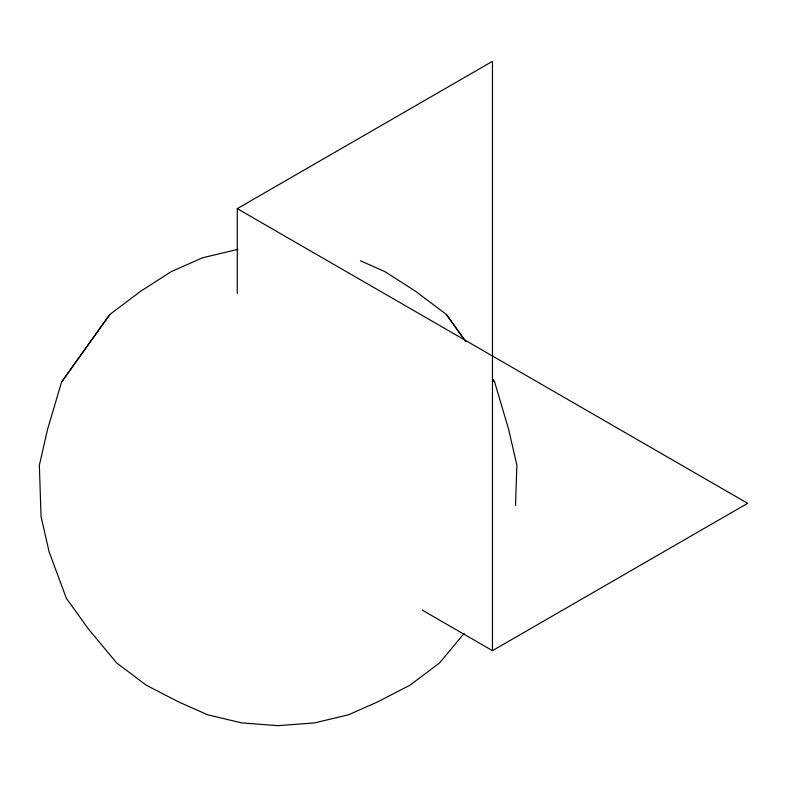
<?xml version="1.0" encoding="UTF-8"?>
<svg xmlns="http://www.w3.org/2000/svg" width="787" height="787" viewBox="0 0 787 787"><rect width="100%" height="100%" fill="white"/><g stroke="black" fill="none" stroke-linecap="round" stroke-linejoin="round"><path stroke-width="1.18" d="M515.534 505.49L516.862 465.304L508.727 429.633L494.639 382.049L492.524 379.078L494.639 382.049M237.792 249.371L202.495 257.811L171.182 271.682L140.706 291.229L109.826 314.466L61.573 382.049L47.486 429.633L39.35 465.304L41.042 516.449L49.119 551.874L66.354 598.258L88.252 628.783L116.643 662.929L146.274 685.221L178.442 701.837L207.63 714.773L241.629 722.899L278.106 725.673L314.584 722.899L348.582 714.773L377.77 701.837L409.938 685.221L439.569 662.929L464.123 633.397M109.826 314.466L61.573 382.049M237.271 293.374L237.271 208.653L492.465 61.327L492.465 650.652L422.285 610.141M492.465 650.652L747.65 503.326L237.271 208.653M360.426 260.782L385.03 271.682L415.506 291.229L446.386 314.466L465.796 341.519M446.386 314.466L465.255 341.007"/></g></svg>
